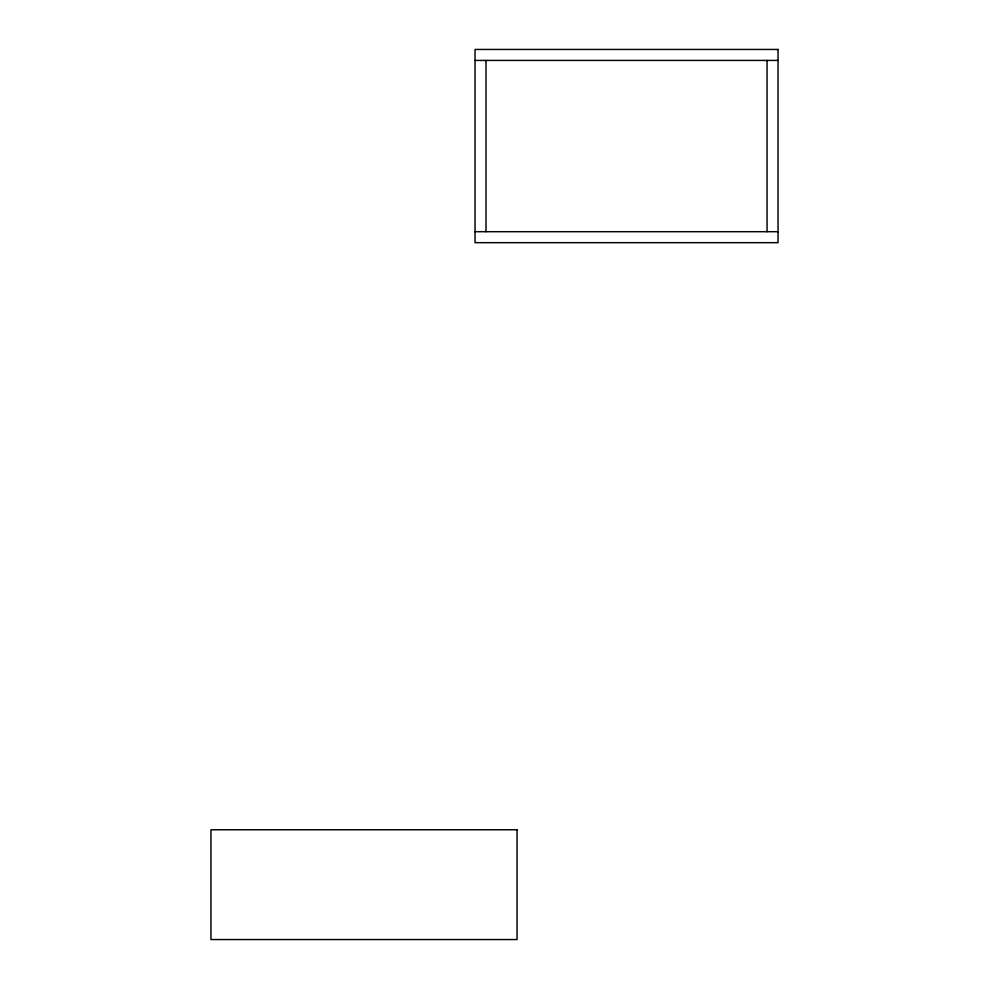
<?xml version="1.0" encoding="UTF-8"?>
<svg xmlns="http://www.w3.org/2000/svg" width="989" height="989" viewBox="0 0 989 989"><rect width="100%" height="100%" fill="white"/><g stroke="black" fill="none" stroke-linecap="round" stroke-linejoin="round"><path stroke-width="1.48" d="M475.029 60.428L778.034 60.428M475.029 231.698L778.034 231.698M767.056 60.428L767.056 231.698M486.007 60.428L486.007 231.698M778.034 49.45L475.029 49.45L475.029 242.676L778.034 242.676L778.034 49.45M517.037 829.771L210.966 829.771L210.966 939.55L517.037 939.55L517.037 829.771"/></g></svg>
